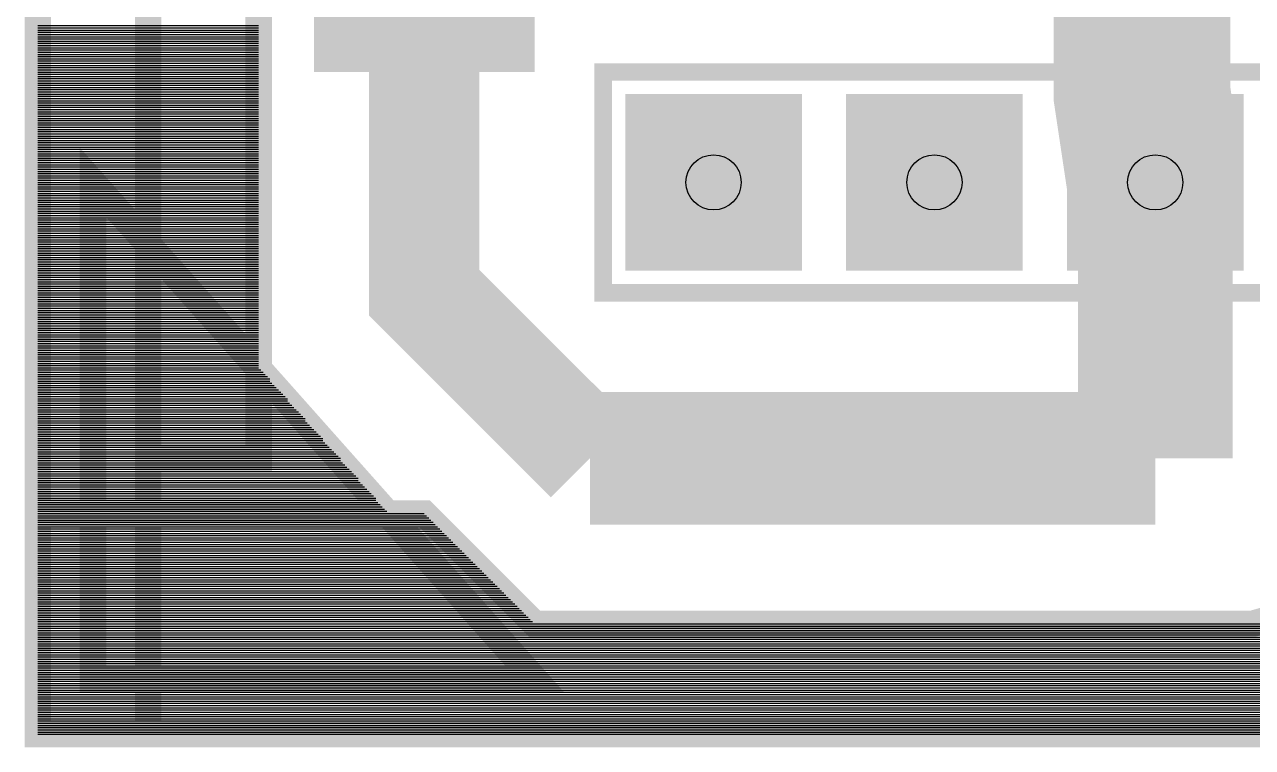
# Model space of a CAD drawing. Extents: x -1.19 to 1.19, y -1.21 to 1.21.
# Drawn here: x -1.171 to -0.615, y -1.21 to -0.883 of the extents above; entities that cross this region are included whole.
import ezdxf

# ---------------------------------------------------------------- set-up
doc = ezdxf.new("R2010")
doc.units = 0
doc.layers.get('0').update_dxf_attribs({"linetype": 'CONTINUOUS'})

# ---------------------------------------------------------------- blocks, each defined once
blk = doc.blocks.new('RPAD')
blk.add_trace([(-0.5, -0.5), (-0.5, 0.5), (0.5, -0.5), (0.5, 0.5)])

msp = doc.modelspace()

# ---------------------------------------------------------------- linework, layer by layer
for points, const_width in [([(-1.165, -1.204), (-1.165, -0.104), (-1.115, -0.104), (-1.115, -1.204), (-1.165, -1.204)], 0.012), ([(-0.665, -0.754), (-0.665, -0.914), (-0.659, -0.954)], 0.08), ([(-1.115, -1.079), (-1.115, -0.729), (-1.065, -0.729), (-1.065, -1.079), (-1.115, -1.079)], 0.012), ([(-0.99, -0.854), (-0.99, -0.979)], 0.05), ([(-0.659, -1.079), (-0.659, -0.954)], 0.07), ([(-1.14, -0.954), (-0.94, -1.179), (-1.14, -1.179), (-1.14, -0.954)], 0.012), ([(-0.99, -0.979), (-0.99, -1.004), (-0.915, -1.079)], 0.05), ([(-0.915, -1.079), (-0.659, -1.079)], 0.06), ([(-0.99, -1.104), (-0.94, -1.154), (-0.615, -1.154), (-0.44, -1.104), (1.184, -1.104), (1.184, -1.204), (-1.165, -1.204), (-1.165, -1.104), (-0.99, -1.104)], 0.012)]:
    msp.add_lwpolyline(points, dxfattribs=dict(const_width=const_width))
for points in [[(-1.165, -0.883), (-1.115, -0.883)], [(-1.165, -0.884), (-1.115, -0.884)], [(-1.115, -0.883), (-1.065, -0.883)], [(-1.115, -0.884), (-1.065, -0.884)], [(-1.165, -0.885), (-1.115, -0.885)], [(-1.165, -0.886), (-1.115, -0.886)], [(-1.165, -0.887), (-1.115, -0.887)], [(-1.165, -0.888), (-1.115, -0.888)], [(-1.165, -0.889), (-1.115, -0.889)], [(-1.115, -0.885), (-1.065, -0.885)], [(-1.115, -0.886), (-1.065, -0.886)], [(-1.115, -0.887), (-1.065, -0.887)], [(-1.115, -0.888), (-1.065, -0.888)], [(-1.115, -0.889), (-1.065, -0.889)], [(-1.165, -0.89), (-1.115, -0.89)], [(-1.165, -0.891), (-1.115, -0.891)], [(-1.165, -0.892), (-1.115, -0.892)], [(-1.165, -0.893), (-1.115, -0.893)], [(-1.165, -0.894), (-1.115, -0.894)], [(-1.165, -0.895), (-1.115, -0.895)], [(-1.115, -0.89), (-1.065, -0.89)], [(-1.115, -0.891), (-1.065, -0.891)], [(-1.115, -0.892), (-1.065, -0.892)], [(-1.115, -0.893), (-1.065, -0.893)], [(-1.115, -0.894), (-1.065, -0.894)], [(-1.115, -0.895), (-1.065, -0.895)], [(-1.165, -0.896), (-1.115, -0.896)], [(-1.165, -0.897), (-1.115, -0.897)], [(-1.165, -0.898), (-1.115, -0.898)], [(-1.165, -0.899), (-1.115, -0.899)], [(-1.165, -0.9), (-1.115, -0.9)], [(-1.115, -0.896), (-1.065, -0.896)], [(-1.115, -0.897), (-1.065, -0.897)], [(-1.115, -0.898), (-1.065, -0.898)], [(-1.115, -0.899), (-1.065, -0.899)], [(-1.115, -0.9), (-1.065, -0.9)], [(-1.165, -0.901), (-1.115, -0.901)], [(-1.165, -0.902), (-1.115, -0.902)], [(-1.165, -0.903), (-1.115, -0.903)], [(-1.165, -0.904), (-1.115, -0.904)], [(-1.165, -0.905), (-1.115, -0.905)], [(-1.165, -0.906), (-1.115, -0.906)], [(-1.115, -0.901), (-1.065, -0.901)], [(-1.115, -0.902), (-1.065, -0.902)], [(-1.115, -0.903), (-1.065, -0.903)], [(-1.115, -0.904), (-1.065, -0.904)], [(-1.115, -0.905), (-1.065, -0.905)], [(-1.115, -0.906), (-1.065, -0.906)], [(-1.165, -0.907), (-1.115, -0.907)], [(-1.165, -0.908), (-1.115, -0.908)], [(-1.165, -0.909), (-1.115, -0.909)], [(-1.165, -0.91), (-1.115, -0.91)], [(-1.165, -0.911), (-1.115, -0.911)], [(-1.115, -0.907), (-1.065, -0.907)], [(-1.115, -0.908), (-1.065, -0.908)], [(-1.115, -0.909), (-1.065, -0.909)], [(-1.115, -0.91), (-1.065, -0.91)], [(-1.115, -0.911), (-1.065, -0.911)], [(-1.165, -0.912), (-1.115, -0.912)], [(-1.165, -0.913), (-1.115, -0.913)], [(-1.165, -0.914), (-1.115, -0.914)], [(-1.165, -0.915), (-1.115, -0.915)], [(-1.165, -0.916), (-1.115, -0.916)], [(-1.165, -0.917), (-1.115, -0.917)], [(-1.115, -0.912), (-1.065, -0.912)], [(-1.115, -0.913), (-1.065, -0.913)], [(-1.115, -0.914), (-1.065, -0.914)], [(-1.115, -0.915), (-1.065, -0.915)], [(-1.115, -0.916), (-1.065, -0.916)], [(-1.115, -0.917), (-1.065, -0.917)], [(-1.165, -0.918), (-1.115, -0.918)], [(-1.165, -0.919), (-1.115, -0.919)], [(-1.165, -0.92), (-1.115, -0.92)], [(-1.165, -0.921), (-1.115, -0.921)], [(-1.165, -0.922), (-1.115, -0.922)], [(-1.115, -0.918), (-1.065, -0.918)], [(-1.115, -0.919), (-1.065, -0.919)], [(-1.115, -0.92), (-1.065, -0.92)], [(-1.115, -0.921), (-1.065, -0.921)], [(-1.115, -0.922), (-1.065, -0.922)], [(-1.165, -0.923), (-1.115, -0.923)], [(-1.165, -0.924), (-1.115, -0.924)], [(-1.165, -0.925), (-1.115, -0.925)], [(-1.165, -0.926), (-1.115, -0.926)], [(-1.165, -0.927), (-1.115, -0.927)], [(-1.165, -0.928), (-1.115, -0.928)], [(-1.115, -0.923), (-1.065, -0.923)], [(-1.115, -0.924), (-1.065, -0.924)], [(-1.115, -0.925), (-1.065, -0.925)], [(-1.115, -0.926), (-1.065, -0.926)], [(-1.115, -0.927), (-1.065, -0.927)], [(-1.115, -0.928), (-1.065, -0.928)], [(-1.165, -0.929), (-1.115, -0.929)], [(-1.165, -0.93), (-1.115, -0.93)], [(-1.165, -0.931), (-1.115, -0.931)], [(-1.165, -0.932), (-1.115, -0.932)], [(-1.165, -0.933), (-1.115, -0.933)], [(-1.165, -0.934), (-1.115, -0.934)], [(-1.115, -0.929), (-1.065, -0.929)], [(-1.115, -0.93), (-1.065, -0.93)], [(-1.115, -0.931), (-1.065, -0.931)], [(-1.115, -0.932), (-1.065, -0.932)], [(-1.115, -0.933), (-1.065, -0.933)], [(-1.115, -0.934), (-1.065, -0.934)], [(-1.165, -0.935), (-1.115, -0.935)], [(-1.165, -0.936), (-1.115, -0.936)], [(-1.165, -0.937), (-1.115, -0.937)], [(-1.165, -0.938), (-1.115, -0.938)], [(-1.165, -0.939), (-1.115, -0.939)], [(-1.115, -0.935), (-1.065, -0.935)], [(-1.115, -0.936), (-1.065, -0.936)], [(-1.115, -0.937), (-1.065, -0.937)], [(-1.115, -0.938), (-1.065, -0.938)], [(-1.115, -0.939), (-1.065, -0.939)], [(-1.165, -0.94), (-1.115, -0.94)], [(-1.165, -0.941), (-1.115, -0.941)], [(-1.165, -0.942), (-1.115, -0.942)], [(-1.165, -0.943), (-1.115, -0.943)], [(-1.165, -0.944), (-1.115, -0.944)], [(-1.165, -0.945), (-1.115, -0.945)], [(-1.115, -0.94), (-1.065, -0.94)], [(-1.115, -0.941), (-1.065, -0.941)], [(-1.115, -0.942), (-1.065, -0.942)], [(-1.115, -0.943), (-1.065, -0.943)], [(-1.115, -0.944), (-1.065, -0.944)], [(-1.115, -0.945), (-1.065, -0.945)], [(-1.165, -0.946), (-1.115, -0.946)], [(-1.165, -0.947), (-1.115, -0.947)], [(-1.165, -0.948), (-1.115, -0.948)], [(-1.165, -0.949), (-1.115, -0.949)], [(-1.165, -0.95), (-1.115, -0.95)], [(-1.115, -0.946), (-1.065, -0.946)], [(-1.115, -0.947), (-1.065, -0.947)], [(-1.115, -0.948), (-1.065, -0.948)], [(-1.115, -0.949), (-1.065, -0.949)], [(-1.115, -0.95), (-1.065, -0.95)], [(-1.165, -0.951), (-1.115, -0.951)], [(-1.165, -0.952), (-1.115, -0.952)], [(-1.165, -0.953), (-1.115, -0.953)], [(-1.165, -0.954), (-1.115, -0.954)], [(-1.165, -0.955), (-1.115, -0.955)], [(-1.165, -0.956), (-1.115, -0.956)], [(-1.14, -0.954), (-1.14, -0.954)], [(-1.14, -0.955), (-1.139, -0.955)], [(-1.14, -0.956), (-1.138, -0.956)], [(-1.115, -0.951), (-1.065, -0.951)], [(-1.115, -0.952), (-1.065, -0.952)], [(-1.115, -0.953), (-1.065, -0.953)], [(-1.115, -0.954), (-1.065, -0.954)], [(-1.115, -0.955), (-1.065, -0.955)], [(-1.115, -0.956), (-1.065, -0.956)], [(-1.165, -0.957), (-1.115, -0.957)], [(-1.165, -0.958), (-1.115, -0.958)], [(-1.165, -0.959), (-1.115, -0.959)], [(-1.165, -0.96), (-1.115, -0.96)], [(-1.165, -0.961), (-1.115, -0.961)], [(-1.14, -0.957), (-1.137, -0.957)], [(-1.14, -0.958), (-1.136, -0.958)], [(-1.14, -0.959), (-1.135, -0.959)], [(-1.14, -0.96), (-1.134, -0.96)], [(-1.14, -0.961), (-1.133, -0.961)], [(-1.115, -0.957), (-1.065, -0.957)], [(-1.115, -0.958), (-1.065, -0.958)], [(-1.115, -0.959), (-1.065, -0.959)], [(-1.115, -0.96), (-1.065, -0.96)], [(-1.115, -0.961), (-1.065, -0.961)], [(-1.165, -0.962), (-1.115, -0.962)], [(-1.165, -0.963), (-1.115, -0.963)], [(-1.165, -0.964), (-1.115, -0.964)], [(-1.165, -0.965), (-1.115, -0.965)], [(-1.165, -0.966), (-1.115, -0.966)], [(-1.165, -0.967), (-1.115, -0.967)], [(-1.14, -0.962), (-1.132, -0.962)], [(-1.14, -0.963), (-1.132, -0.963)], [(-1.14, -0.964), (-1.131, -0.964)], [(-1.14, -0.965), (-1.13, -0.965)], [(-1.14, -0.966), (-1.129, -0.966)], [(-1.14, -0.967), (-1.128, -0.967)], [(-1.115, -0.962), (-1.065, -0.962)], [(-1.115, -0.963), (-1.065, -0.963)], [(-1.115, -0.964), (-1.065, -0.964)], [(-1.115, -0.965), (-1.065, -0.965)], [(-1.115, -0.966), (-1.065, -0.966)], [(-1.115, -0.967), (-1.065, -0.967)], [(-1.165, -0.968), (-1.115, -0.968)], [(-1.165, -0.969), (-1.115, -0.969)], [(-1.165, -0.97), (-1.115, -0.97)], [(-1.165, -0.971), (-1.115, -0.971)], [(-1.165, -0.972), (-1.115, -0.972)], [(-1.165, -0.973), (-1.115, -0.973)], [(-1.14, -0.968), (-1.127, -0.968)], [(-1.14, -0.969), (-1.126, -0.969)], [(-1.14, -0.97), (-1.125, -0.97)], [(-1.14, -0.971), (-1.124, -0.971)], [(-1.14, -0.972), (-1.124, -0.972)], [(-1.14, -0.973), (-1.123, -0.973)], [(-1.115, -0.968), (-1.065, -0.968)], [(-1.115, -0.969), (-1.065, -0.969)], [(-1.115, -0.97), (-1.065, -0.97)], [(-1.115, -0.971), (-1.065, -0.971)], [(-1.115, -0.972), (-1.065, -0.972)], [(-1.115, -0.973), (-1.065, -0.973)], [(-1.165, -0.974), (-1.115, -0.974)], [(-1.165, -0.975), (-1.115, -0.975)], [(-1.165, -0.976), (-1.115, -0.976)], [(-1.165, -0.977), (-1.115, -0.977)], [(-1.165, -0.978), (-1.115, -0.978)], [(-1.14, -0.974), (-1.122, -0.974)], [(-1.14, -0.975), (-1.121, -0.975)], [(-1.14, -0.976), (-1.12, -0.976)], [(-1.14, -0.977), (-1.119, -0.977)], [(-1.14, -0.978), (-1.118, -0.978)], [(-1.115, -0.974), (-1.065, -0.974)], [(-1.115, -0.975), (-1.065, -0.975)], [(-1.115, -0.976), (-1.065, -0.976)], [(-1.115, -0.977), (-1.065, -0.977)], [(-1.115, -0.978), (-1.065, -0.978)], [(-1.165, -0.979), (-1.115, -0.979)], [(-1.165, -0.98), (-1.115, -0.98)], [(-1.165, -0.981), (-1.115, -0.981)], [(-1.165, -0.982), (-1.115, -0.982)], [(-1.165, -0.983), (-1.115, -0.983)], [(-1.165, -0.984), (-1.115, -0.984)], [(-1.14, -0.979), (-1.117, -0.979)], [(-1.14, -0.98), (-1.116, -0.98)], [(-1.14, -0.981), (-1.116, -0.981)], [(-1.14, -0.982), (-1.115, -0.982)], [(-1.14, -0.983), (-1.114, -0.983)], [(-1.14, -0.984), (-1.113, -0.984)], [(-1.115, -0.979), (-1.065, -0.979)], [(-1.115, -0.98), (-1.065, -0.98)], [(-1.115, -0.981), (-1.065, -0.981)], [(-1.115, -0.982), (-1.065, -0.982)], [(-1.115, -0.983), (-1.065, -0.983)], [(-1.115, -0.984), (-1.065, -0.984)], [(-1.165, -0.985), (-1.115, -0.985)], [(-1.165, -0.986), (-1.115, -0.986)], [(-1.165, -0.987), (-1.115, -0.987)], [(-1.165, -0.988), (-1.115, -0.988)], [(-1.165, -0.989), (-1.115, -0.989)], [(-1.14, -0.985), (-1.112, -0.985)], [(-1.14, -0.986), (-1.111, -0.986)], [(-1.14, -0.987), (-1.11, -0.987)], [(-1.14, -0.988), (-1.109, -0.988)], [(-1.14, -0.989), (-1.108, -0.989)], [(-1.115, -0.985), (-1.065, -0.985)], [(-1.115, -0.986), (-1.065, -0.986)], [(-1.115, -0.987), (-1.065, -0.987)], [(-1.115, -0.988), (-1.065, -0.988)], [(-1.115, -0.989), (-1.065, -0.989)], [(-1.165, -0.99), (-1.115, -0.99)], [(-1.165, -0.991), (-1.115, -0.991)], [(-1.165, -0.992), (-1.115, -0.992)], [(-1.165, -0.993), (-1.115, -0.993)], [(-1.165, -0.994), (-1.115, -0.994)], [(-1.165, -0.995), (-1.115, -0.995)], [(-1.14, -0.99), (-1.108, -0.99)], [(-1.14, -0.991), (-1.107, -0.991)], [(-1.14, -0.992), (-1.106, -0.992)], [(-1.14, -0.993), (-1.105, -0.993)], [(-1.14, -0.994), (-1.104, -0.994)], [(-1.14, -0.995), (-1.103, -0.995)], [(-1.115, -0.99), (-1.065, -0.99)], [(-1.115, -0.991), (-1.065, -0.991)], [(-1.115, -0.992), (-1.065, -0.992)], [(-1.115, -0.993), (-1.065, -0.993)], [(-1.115, -0.994), (-1.065, -0.994)], [(-1.115, -0.995), (-1.065, -0.995)], [(-1.165, -0.996), (-1.115, -0.996)], [(-1.165, -0.997), (-1.115, -0.997)], [(-1.165, -0.998), (-1.115, -0.998)], [(-1.165, -0.999), (-1.115, -0.999)], [(-1.165, -1), (-1.115, -1)], [(-1.14, -0.996), (-1.102, -0.996)], [(-1.14, -0.997), (-1.101, -0.997)], [(-1.14, -0.998), (-1.1, -0.998)], [(-1.14, -0.999), (-1.1, -0.999)], [(-1.14, -1), (-1.099, -1)], [(-1.115, -0.996), (-1.065, -0.996)], [(-1.115, -0.997), (-1.065, -0.997)], [(-1.115, -0.998), (-1.065, -0.998)], [(-1.115, -0.999), (-1.065, -0.999)], [(-1.115, -1), (-1.065, -1)], [(-1.165, -1.001), (-1.115, -1.001)], [(-1.165, -1.002), (-1.115, -1.002)], [(-1.165, -1.003), (-1.115, -1.003)], [(-1.165, -1.004), (-1.115, -1.004)], [(-1.165, -1.005), (-1.115, -1.005)], [(-1.165, -1.006), (-1.115, -1.006)], [(-1.14, -1.001), (-1.098, -1.001)], [(-1.14, -1.002), (-1.097, -1.002)], [(-1.14, -1.003), (-1.096, -1.003)], [(-1.14, -1.004), (-1.095, -1.004)], [(-1.14, -1.005), (-1.094, -1.005)], [(-1.14, -1.006), (-1.093, -1.006)], [(-1.115, -1.001), (-1.065, -1.001)], [(-1.115, -1.002), (-1.065, -1.002)], [(-1.115, -1.003), (-1.065, -1.003)], [(-1.115, -1.004), (-1.065, -1.004)], [(-1.115, -1.005), (-1.065, -1.005)], [(-1.115, -1.006), (-1.065, -1.006)], [(-1.165, -1.007), (-1.115, -1.007)], [(-1.165, -1.008), (-1.115, -1.008)], [(-1.165, -1.009), (-1.115, -1.009)], [(-1.165, -1.01), (-1.115, -1.01)], [(-1.165, -1.011), (-1.115, -1.011)], [(-1.14, -1.007), (-1.092, -1.007)], [(-1.14, -1.008), (-1.092, -1.008)], [(-1.14, -1.009), (-1.091, -1.009)], [(-1.14, -1.01), (-1.09, -1.01)], [(-1.14, -1.011), (-1.089, -1.011)], [(-1.115, -1.007), (-1.065, -1.007)], [(-1.115, -1.008), (-1.065, -1.008)], [(-1.115, -1.009), (-1.065, -1.009)], [(-1.115, -1.01), (-1.065, -1.01)], [(-1.115, -1.011), (-1.065, -1.011)], [(-1.165, -1.012), (-1.115, -1.012)], [(-1.165, -1.013), (-1.115, -1.013)], [(-1.165, -1.014), (-1.115, -1.014)], [(-1.165, -1.015), (-1.115, -1.015)], [(-1.165, -1.016), (-1.115, -1.016)], [(-1.165, -1.017), (-1.115, -1.017)], [(-1.14, -1.012), (-1.088, -1.012)], [(-1.14, -1.013), (-1.087, -1.013)], [(-1.14, -1.014), (-1.086, -1.014)], [(-1.14, -1.015), (-1.085, -1.015)], [(-1.14, -1.016), (-1.084, -1.016)], [(-1.14, -1.017), (-1.084, -1.017)], [(-1.115, -1.012), (-1.065, -1.012)], [(-1.115, -1.013), (-1.065, -1.013)], [(-1.115, -1.014), (-1.065, -1.014)], [(-1.115, -1.015), (-1.065, -1.015)], [(-1.115, -1.016), (-1.065, -1.016)], [(-1.115, -1.017), (-1.065, -1.017)], [(-1.165, -1.018), (-1.115, -1.018)], [(-1.165, -1.019), (-1.115, -1.019)], [(-1.165, -1.02), (-1.115, -1.02)], [(-1.165, -1.021), (-1.115, -1.021)], [(-1.165, -1.022), (-1.115, -1.022)], [(-1.165, -1.023), (-1.115, -1.023)], [(-1.14, -1.018), (-1.083, -1.018)], [(-1.14, -1.019), (-1.082, -1.019)], [(-1.14, -1.02), (-1.081, -1.02)], [(-1.14, -1.021), (-1.08, -1.021)], [(-1.14, -1.022), (-1.079, -1.022)], [(-1.14, -1.023), (-1.078, -1.023)], [(-1.115, -1.018), (-1.065, -1.018)], [(-1.115, -1.019), (-1.065, -1.019)], [(-1.115, -1.02), (-1.065, -1.02)], [(-1.115, -1.021), (-1.065, -1.021)], [(-1.115, -1.022), (-1.065, -1.022)], [(-1.115, -1.023), (-1.065, -1.023)], [(-1.165, -1.024), (-1.115, -1.024)], [(-1.165, -1.025), (-1.115, -1.025)], [(-1.165, -1.026), (-1.115, -1.026)], [(-1.165, -1.027), (-1.115, -1.027)], [(-1.165, -1.028), (-1.115, -1.028)], [(-1.14, -1.024), (-1.077, -1.024)], [(-1.14, -1.025), (-1.076, -1.025)], [(-1.14, -1.026), (-1.076, -1.026)], [(-1.14, -1.027), (-1.075, -1.027)], [(-1.14, -1.028), (-1.074, -1.028)], [(-1.115, -1.024), (-1.065, -1.024)], [(-1.115, -1.025), (-1.065, -1.025)], [(-1.115, -1.026), (-1.065, -1.026)], [(-1.115, -1.027), (-1.065, -1.027)], [(-1.115, -1.028), (-1.065, -1.028)], [(-1.165, -1.029), (-1.115, -1.029)], [(-1.165, -1.03), (-1.115, -1.03)], [(-1.165, -1.031), (-1.115, -1.031)], [(-1.165, -1.032), (-1.115, -1.032)], [(-1.165, -1.033), (-1.115, -1.033)], [(-1.165, -1.034), (-1.115, -1.034)], [(-1.14, -1.029), (-1.073, -1.029)], [(-1.14, -1.03), (-1.072, -1.03)], [(-1.14, -1.031), (-1.071, -1.031)], [(-1.14, -1.032), (-1.07, -1.032)], [(-1.14, -1.033), (-1.069, -1.033)], [(-1.14, -1.034), (-1.068, -1.034)], [(-1.115, -1.029), (-1.065, -1.029)], [(-1.115, -1.03), (-1.065, -1.03)], [(-1.115, -1.031), (-1.065, -1.031)], [(-1.115, -1.032), (-1.065, -1.032)], [(-1.115, -1.033), (-1.065, -1.033)], [(-1.115, -1.034), (-1.065, -1.034)], [(-1.165, -1.035), (-1.115, -1.035)], [(-1.165, -1.036), (-1.115, -1.036)], [(-1.165, -1.037), (-1.115, -1.037)], [(-1.165, -1.038), (-1.115, -1.038)], [(-1.165, -1.039), (-1.115, -1.039)], [(-1.14, -1.035), (-1.068, -1.035)], [(-1.14, -1.036), (-1.067, -1.036)], [(-1.14, -1.037), (-1.066, -1.037)], [(-1.14, -1.038), (-1.065, -1.038)], [(-1.14, -1.039), (-1.064, -1.039)], [(-1.115, -1.035), (-1.065, -1.035)], [(-1.115, -1.036), (-1.065, -1.036)], [(-1.115, -1.037), (-1.065, -1.037)], [(-1.115, -1.038), (-1.065, -1.038)], [(-1.115, -1.039), (-1.065, -1.039)], [(-1.165, -1.04), (-1.115, -1.04)], [(-1.165, -1.041), (-1.115, -1.041)], [(-1.165, -1.042), (-1.115, -1.042)], [(-1.165, -1.043), (-1.115, -1.043)], [(-1.165, -1.044), (-1.115, -1.044)], [(-1.165, -1.045), (-1.115, -1.045)], [(-1.14, -1.04), (-1.063, -1.04)], [(-1.14, -1.041), (-1.062, -1.041)], [(-1.14, -1.042), (-1.061, -1.042)], [(-1.14, -1.043), (-1.06, -1.043)], [(-1.14, -1.044), (-1.06, -1.044)], [(-1.14, -1.045), (-1.059, -1.045)], [(-1.115, -1.04), (-1.065, -1.04)], [(-1.115, -1.041), (-1.065, -1.041)], [(-1.115, -1.042), (-1.065, -1.042)], [(-1.115, -1.043), (-1.065, -1.043)], [(-1.115, -1.044), (-1.065, -1.044)], [(-1.115, -1.045), (-1.065, -1.045)], [(-1.165, -1.046), (-1.115, -1.046)], [(-1.165, -1.047), (-1.115, -1.047)], [(-1.165, -1.048), (-1.115, -1.048)], [(-1.165, -1.049), (-1.115, -1.049)], [(-1.165, -1.05), (-1.115, -1.05)], [(-1.14, -1.046), (-1.058, -1.046)], [(-1.14, -1.047), (-1.057, -1.047)], [(-1.14, -1.048), (-1.056, -1.048)], [(-1.14, -1.049), (-1.055, -1.049)], [(-1.14, -1.05), (-1.054, -1.05)], [(-1.115, -1.046), (-1.065, -1.046)], [(-1.115, -1.047), (-1.065, -1.047)], [(-1.115, -1.048), (-1.065, -1.048)], [(-1.115, -1.049), (-1.065, -1.049)], [(-1.115, -1.05), (-1.065, -1.05)], [(-1.165, -1.051), (-1.115, -1.051)], [(-1.165, -1.052), (-1.115, -1.052)], [(-1.165, -1.053), (-1.115, -1.053)], [(-1.165, -1.054), (-1.115, -1.054)], [(-1.165, -1.055), (-1.115, -1.055)], [(-1.165, -1.056), (-1.115, -1.056)], [(-1.14, -1.051), (-1.053, -1.051)], [(-1.14, -1.052), (-1.052, -1.052)], [(-1.14, -1.053), (-1.052, -1.053)], [(-1.14, -1.054), (-1.051, -1.054)], [(-1.14, -1.055), (-1.05, -1.055)], [(-1.14, -1.056), (-1.049, -1.056)], [(-1.115, -1.051), (-1.065, -1.051)], [(-1.115, -1.052), (-1.065, -1.052)], [(-1.115, -1.053), (-1.065, -1.053)], [(-1.115, -1.054), (-1.065, -1.054)], [(-1.115, -1.055), (-1.065, -1.055)], [(-1.115, -1.056), (-1.065, -1.056)], [(-1.165, -1.057), (-1.115, -1.057)], [(-1.165, -1.058), (-1.115, -1.058)], [(-1.165, -1.059), (-1.115, -1.059)], [(-1.165, -1.06), (-1.115, -1.06)], [(-1.165, -1.061), (-1.115, -1.061)], [(-1.14, -1.057), (-1.048, -1.057)], [(-1.14, -1.058), (-1.047, -1.058)], [(-1.14, -1.059), (-1.046, -1.059)], [(-1.14, -1.06), (-1.045, -1.06)], [(-1.14, -1.061), (-1.044, -1.061)], [(-1.115, -1.057), (-1.065, -1.057)], [(-1.115, -1.058), (-1.065, -1.058)], [(-1.115, -1.059), (-1.065, -1.059)], [(-1.115, -1.06), (-1.065, -1.06)], [(-1.115, -1.061), (-1.065, -1.061)], [(-1.165, -1.062), (-1.115, -1.062)], [(-1.165, -1.063), (-1.115, -1.063)], [(-1.165, -1.064), (-1.115, -1.064)], [(-1.165, -1.065), (-1.115, -1.065)], [(-1.165, -1.066), (-1.115, -1.066)], [(-1.165, -1.067), (-1.115, -1.067)], [(-1.14, -1.062), (-1.044, -1.062)], [(-1.14, -1.063), (-1.043, -1.063)], [(-1.14, -1.064), (-1.042, -1.064)], [(-1.14, -1.065), (-1.041, -1.065)], [(-1.14, -1.066), (-1.04, -1.066)], [(-1.14, -1.067), (-1.039, -1.067)], [(-1.115, -1.062), (-1.065, -1.062)], [(-1.115, -1.063), (-1.065, -1.063)], [(-1.115, -1.064), (-1.065, -1.064)], [(-1.115, -1.065), (-1.065, -1.065)], [(-1.115, -1.066), (-1.065, -1.066)], [(-1.115, -1.067), (-1.065, -1.067)], [(-1.165, -1.068), (-1.115, -1.068)], [(-1.165, -1.069), (-1.115, -1.069)], [(-1.165, -1.07), (-1.115, -1.07)], [(-1.165, -1.071), (-1.115, -1.071)], [(-1.165, -1.072), (-1.115, -1.072)], [(-1.165, -1.073), (-1.115, -1.073)], [(-1.14, -1.068), (-1.038, -1.068)], [(-1.14, -1.069), (-1.037, -1.069)], [(-1.14, -1.07), (-1.036, -1.07)], [(-1.14, -1.071), (-1.036, -1.071)], [(-1.14, -1.072), (-1.035, -1.072)], [(-1.14, -1.073), (-1.034, -1.073)], [(-1.115, -1.068), (-1.065, -1.068)], [(-1.115, -1.069), (-1.065, -1.069)], [(-1.115, -1.07), (-1.065, -1.07)], [(-1.115, -1.071), (-1.065, -1.071)], [(-1.115, -1.072), (-1.065, -1.072)], [(-1.115, -1.073), (-1.065, -1.073)], [(-1.165, -1.074), (-1.115, -1.074)], [(-1.165, -1.075), (-1.115, -1.075)], [(-1.165, -1.076), (-1.115, -1.076)], [(-1.165, -1.077), (-1.115, -1.077)], [(-1.165, -1.078), (-1.115, -1.078)], [(-1.14, -1.074), (-1.033, -1.074)], [(-1.14, -1.075), (-1.032, -1.075)], [(-1.14, -1.076), (-1.031, -1.076)], [(-1.14, -1.077), (-1.03, -1.077)], [(-1.14, -1.078), (-1.029, -1.078)], [(-1.115, -1.074), (-1.065, -1.074)], [(-1.115, -1.075), (-1.065, -1.075)], [(-1.115, -1.076), (-1.065, -1.076)], [(-1.115, -1.077), (-1.065, -1.077)], [(-1.115, -1.078), (-1.065, -1.078)], [(-1.165, -1.079), (-1.115, -1.079)], [(-1.165, -1.08), (-1.115, -1.08)], [(-1.165, -1.081), (-1.115, -1.081)], [(-1.165, -1.082), (-1.115, -1.082)], [(-1.165, -1.083), (-1.115, -1.083)], [(-1.165, -1.084), (-1.115, -1.084)], [(-1.14, -1.079), (-1.028, -1.079)], [(-1.14, -1.08), (-1.028, -1.08)], [(-1.14, -1.081), (-1.027, -1.081)], [(-1.14, -1.082), (-1.026, -1.082)], [(-1.14, -1.083), (-1.025, -1.083)], [(-1.14, -1.084), (-1.024, -1.084)], [(-1.115, -1.079), (-1.065, -1.079)], [(-1.165, -1.085), (-1.115, -1.085)], [(-1.165, -1.086), (-1.115, -1.086)], [(-1.165, -1.087), (-1.115, -1.087)], [(-1.165, -1.088), (-1.115, -1.088)], [(-1.165, -1.089), (-1.115, -1.089)], [(-1.14, -1.085), (-1.023, -1.085)], [(-1.14, -1.086), (-1.022, -1.086)], [(-1.14, -1.087), (-1.021, -1.087)], [(-1.14, -1.088), (-1.02, -1.088)], [(-1.14, -1.089), (-1.02, -1.089)], [(-1.165, -1.09), (-1.115, -1.09)], [(-1.165, -1.091), (-1.115, -1.091)], [(-1.165, -1.092), (-1.115, -1.092)], [(-1.165, -1.093), (-1.115, -1.093)], [(-1.165, -1.094), (-1.115, -1.094)], [(-1.165, -1.095), (-1.115, -1.095)], [(-1.14, -1.09), (-1.019, -1.09)], [(-1.14, -1.091), (-1.018, -1.091)], [(-1.14, -1.092), (-1.017, -1.092)], [(-1.14, -1.093), (-1.016, -1.093)], [(-1.14, -1.094), (-1.015, -1.094)], [(-1.14, -1.095), (-1.014, -1.095)], [(-1.165, -1.096), (-1.115, -1.096)], [(-1.165, -1.097), (-1.115, -1.097)], [(-1.165, -1.098), (-1.115, -1.098)], [(-1.165, -1.099), (-1.115, -1.099)], [(-1.165, -1.1), (-1.115, -1.1)], [(-1.14, -1.096), (-1.013, -1.096)], [(-1.14, -1.097), (-1.012, -1.097)], [(-1.14, -1.098), (-1.012, -1.098)], [(-1.14, -1.099), (-1.011, -1.099)], [(-1.14, -1.1), (-1.01, -1.1)], [(-1.165, -1.101), (-1.115, -1.101)], [(-1.165, -1.102), (-1.115, -1.102)], [(-1.165, -1.103), (-1.115, -1.103)], [(-1.165, -1.104), (-1.115, -1.104)], [(-1.165, -1.104), (-0.99, -1.104)], [(-1.165, -1.105), (-1.115, -1.105)], [(-1.165, -1.105), (-0.989, -1.105)], [(-1.165, -1.106), (-1.115, -1.106)], [(-1.165, -1.106), (-0.988, -1.106)], [(-1.14, -1.101), (-1.009, -1.101)], [(-1.14, -1.102), (-1.008, -1.102)], [(-1.14, -1.103), (-1.007, -1.103)], [(-1.14, -1.104), (-1.006, -1.104)], [(-1.14, -1.105), (-1.005, -1.105)], [(-1.14, -1.106), (-1.004, -1.106)], [(-1.165, -1.107), (-1.115, -1.107)], [(-1.165, -1.107), (-0.987, -1.107)], [(-1.165, -1.108), (-1.115, -1.108)], [(-1.165, -1.108), (-0.986, -1.108)], [(-1.165, -1.109), (-1.115, -1.109)], [(-1.165, -1.109), (-0.985, -1.109)], [(-1.165, -1.11), (-1.115, -1.11)], [(-1.165, -1.11), (-0.984, -1.11)], [(-1.165, -1.111), (-1.115, -1.111)], [(-1.165, -1.111), (-0.983, -1.111)], [(-1.165, -1.112), (-1.115, -1.112)], [(-1.165, -1.112), (-0.982, -1.112)], [(-1.14, -1.107), (-1.004, -1.107)], [(-1.14, -1.108), (-1.003, -1.108)], [(-1.14, -1.109), (-1.002, -1.109)], [(-1.14, -1.11), (-1.001, -1.11)], [(-1.14, -1.111), (-1, -1.111)], [(-1.14, -1.112), (-0.999, -1.112)], [(-1.165, -1.113), (-1.115, -1.113)], [(-1.165, -1.113), (-0.981, -1.113)], [(-1.165, -1.114), (-1.115, -1.114)], [(-1.165, -1.114), (-0.98, -1.114)], [(-1.165, -1.115), (-1.115, -1.115)], [(-1.165, -1.115), (-0.979, -1.115)], [(-1.165, -1.116), (-1.115, -1.116)], [(-1.165, -1.116), (-0.978, -1.116)], [(-1.165, -1.117), (-1.115, -1.117)], [(-1.165, -1.117), (-0.977, -1.117)], [(-1.14, -1.113), (-0.998, -1.113)], [(-1.14, -1.114), (-0.997, -1.114)], [(-1.14, -1.115), (-0.996, -1.115)], [(-1.14, -1.116), (-0.996, -1.116)], [(-1.14, -1.117), (-0.995, -1.117)], [(-1.165, -1.118), (-1.115, -1.118)], [(-1.165, -1.118), (-0.976, -1.118)], [(-1.165, -1.119), (-1.115, -1.119)], [(-1.165, -1.119), (-0.975, -1.119)], [(-1.165, -1.12), (-1.115, -1.12)], [(-1.165, -1.12), (-0.974, -1.12)], [(-1.165, -1.121), (-1.115, -1.121)], [(-1.165, -1.121), (-0.973, -1.121)], [(-1.165, -1.122), (-1.115, -1.122)], [(-1.165, -1.122), (-0.972, -1.122)], [(-1.165, -1.123), (-1.115, -1.123)], [(-1.165, -1.123), (-0.971, -1.123)], [(-1.14, -1.118), (-0.994, -1.118)], [(-1.14, -1.119), (-0.993, -1.119)], [(-1.14, -1.12), (-0.992, -1.12)], [(-1.14, -1.121), (-0.991, -1.121)], [(-1.14, -1.122), (-0.99, -1.122)], [(-1.14, -1.123), (-0.989, -1.123)], [(-1.165, -1.124), (-1.115, -1.124)], [(-1.165, -1.124), (-0.97, -1.124)], [(-1.165, -1.125), (-1.115, -1.125)], [(-1.165, -1.125), (-0.969, -1.125)], [(-1.165, -1.126), (-1.115, -1.126)], [(-1.165, -1.126), (-0.968, -1.126)], [(-1.165, -1.127), (-1.115, -1.127)], [(-1.165, -1.127), (-0.967, -1.127)], [(-1.165, -1.128), (-1.115, -1.128)], [(-1.165, -1.128), (-0.966, -1.128)], [(-1.14, -1.124), (-0.988, -1.124)], [(-1.14, -1.125), (-0.988, -1.125)], [(-1.14, -1.126), (-0.987, -1.126)], [(-1.14, -1.127), (-0.986, -1.127)], [(-1.14, -1.128), (-0.985, -1.128)], [(-1.165, -1.129), (-1.115, -1.129)], [(-1.165, -1.129), (-0.965, -1.129)], [(-1.165, -1.13), (-1.115, -1.13)], [(-1.165, -1.13), (-0.964, -1.13)], [(-1.165, -1.131), (-1.115, -1.131)], [(-1.165, -1.131), (-0.963, -1.131)], [(-1.165, -1.132), (-1.115, -1.132)], [(-1.165, -1.132), (-0.962, -1.132)], [(-1.165, -1.133), (-1.115, -1.133)], [(-1.165, -1.133), (-0.961, -1.133)], [(-1.165, -1.134), (-1.115, -1.134)], [(-1.165, -1.134), (-0.96, -1.134)], [(-1.14, -1.129), (-0.984, -1.129)], [(-1.14, -1.13), (-0.983, -1.13)], [(-1.14, -1.131), (-0.982, -1.131)], [(-1.14, -1.132), (-0.981, -1.132)], [(-1.14, -1.133), (-0.98, -1.133)], [(-1.14, -1.134), (-0.98, -1.134)], [(-1.165, -1.135), (-1.115, -1.135)], [(-1.165, -1.135), (-0.959, -1.135)], [(-1.165, -1.136), (-1.115, -1.136)], [(-1.165, -1.136), (-0.958, -1.136)], [(-1.165, -1.137), (-1.115, -1.137)], [(-1.165, -1.137), (-0.957, -1.137)], [(-1.165, -1.138), (-1.115, -1.138)], [(-1.165, -1.138), (-0.956, -1.138)], [(-1.165, -1.139), (-1.115, -1.139)], [(-1.165, -1.139), (-0.955, -1.139)], [(-1.14, -1.135), (-0.979, -1.135)], [(-1.14, -1.136), (-0.978, -1.136)], [(-1.14, -1.137), (-0.977, -1.137)], [(-1.14, -1.138), (-0.976, -1.138)], [(-1.14, -1.139), (-0.975, -1.139)], [(-1.165, -1.14), (-1.115, -1.14)], [(-1.165, -1.14), (-0.954, -1.14)], [(-1.165, -1.141), (-1.115, -1.141)], [(-1.165, -1.141), (-0.953, -1.141)], [(-1.165, -1.142), (-1.115, -1.142)], [(-1.165, -1.142), (-0.952, -1.142)], [(-1.165, -1.143), (-1.115, -1.143)], [(-1.165, -1.143), (-0.951, -1.143)], [(-1.165, -1.144), (-1.115, -1.144)], [(-1.165, -1.144), (-0.95, -1.144)], [(-1.165, -1.145), (-1.115, -1.145)], [(-1.165, -1.145), (-0.949, -1.145)], [(-1.14, -1.14), (-0.974, -1.14)], [(-1.14, -1.141), (-0.973, -1.141)], [(-1.14, -1.142), (-0.972, -1.142)], [(-1.14, -1.143), (-0.972, -1.143)], [(-1.14, -1.144), (-0.971, -1.144)], [(-1.14, -1.145), (-0.97, -1.145)], [(-1.165, -1.146), (-1.115, -1.146)], [(-1.165, -1.146), (-0.948, -1.146)], [(-1.165, -1.147), (-1.115, -1.147)], [(-1.165, -1.147), (-0.947, -1.147)], [(-1.165, -1.148), (-1.115, -1.148)], [(-1.165, -1.148), (-0.946, -1.148)], [(-1.165, -1.149), (-1.115, -1.149)], [(-1.165, -1.149), (-0.945, -1.149)], [(-1.165, -1.15), (-1.115, -1.15)], [(-1.165, -1.15), (-0.944, -1.15)], [(-1.14, -1.146), (-0.969, -1.146)], [(-1.14, -1.147), (-0.968, -1.147)], [(-1.14, -1.148), (-0.967, -1.148)], [(-1.14, -1.149), (-0.966, -1.149)], [(-1.14, -1.15), (-0.965, -1.15)], [(-1.165, -1.151), (-1.115, -1.151)], [(-1.165, -1.151), (-0.943, -1.151)], [(-1.165, -1.152), (-1.115, -1.152)], [(-1.165, -1.152), (-0.942, -1.152)], [(-1.165, -1.153), (-1.115, -1.153)], [(-1.165, -1.153), (-0.941, -1.153)], [(-1.165, -1.154), (-1.115, -1.154)], [(-1.165, -1.154), (1.184, -1.154)], [(-1.165, -1.155), (-1.115, -1.155)], [(-1.165, -1.155), (1.184, -1.155)], [(-1.165, -1.156), (-1.115, -1.156)], [(-1.165, -1.156), (1.184, -1.156)], [(-1.14, -1.151), (-0.964, -1.151)], [(-1.14, -1.152), (-0.964, -1.152)], [(-1.14, -1.153), (-0.963, -1.153)], [(-1.14, -1.154), (-0.962, -1.154)], [(-1.14, -1.155), (-0.961, -1.155)], [(-1.14, -1.156), (-0.96, -1.156)], [(-1.165, -1.157), (-1.115, -1.157)], [(-1.165, -1.157), (1.184, -1.157)], [(-1.165, -1.158), (-1.115, -1.158)], [(-1.165, -1.158), (1.184, -1.158)], [(-1.165, -1.159), (-1.115, -1.159)], [(-1.165, -1.159), (1.184, -1.159)], [(-1.165, -1.16), (-1.115, -1.16)], [(-1.165, -1.16), (1.184, -1.16)], [(-1.165, -1.161), (-1.115, -1.161)], [(-1.165, -1.161), (1.184, -1.161)], [(-1.165, -1.162), (-1.115, -1.162)], [(-1.165, -1.162), (1.184, -1.162)], [(-1.14, -1.157), (-0.959, -1.157)], [(-1.14, -1.158), (-0.958, -1.158)], [(-1.14, -1.159), (-0.957, -1.159)], [(-1.14, -1.16), (-0.956, -1.16)], [(-1.14, -1.161), (-0.956, -1.161)], [(-1.14, -1.162), (-0.955, -1.162)], [(-1.165, -1.163), (-1.115, -1.163)], [(-1.165, -1.163), (1.184, -1.163)], [(-1.165, -1.164), (-1.115, -1.164)], [(-1.165, -1.164), (1.184, -1.164)], [(-1.165, -1.165), (-1.115, -1.165)], [(-1.165, -1.165), (1.184, -1.165)], [(-1.165, -1.166), (-1.115, -1.166)], [(-1.165, -1.166), (1.184, -1.166)], [(-1.165, -1.167), (-1.115, -1.167)], [(-1.165, -1.167), (1.184, -1.167)], [(-1.14, -1.163), (-0.954, -1.163)], [(-1.14, -1.164), (-0.953, -1.164)], [(-1.14, -1.165), (-0.952, -1.165)], [(-1.14, -1.166), (-0.951, -1.166)], [(-1.14, -1.167), (-0.95, -1.167)], [(-1.165, -1.168), (-1.115, -1.168)], [(-1.165, -1.168), (1.184, -1.168)], [(-1.165, -1.169), (-1.115, -1.169)], [(-1.165, -1.169), (1.184, -1.169)], [(-1.165, -1.17), (-1.115, -1.17)], [(-1.165, -1.17), (1.184, -1.17)], [(-1.165, -1.171), (-1.115, -1.171)], [(-1.165, -1.171), (1.184, -1.171)], [(-1.165, -1.172), (-1.115, -1.172)], [(-1.165, -1.172), (1.184, -1.172)], [(-1.165, -1.173), (-1.115, -1.173)], [(-1.165, -1.173), (1.184, -1.173)], [(-1.14, -1.168), (-0.949, -1.168)], [(-1.14, -1.169), (-0.948, -1.169)], [(-1.14, -1.17), (-0.948, -1.17)], [(-1.14, -1.171), (-0.947, -1.171)], [(-1.14, -1.172), (-0.946, -1.172)], [(-1.14, -1.173), (-0.945, -1.173)], [(-1.165, -1.174), (-1.115, -1.174)], [(-1.165, -1.174), (1.184, -1.174)], [(-1.165, -1.175), (-1.115, -1.175)], [(-1.165, -1.175), (1.184, -1.175)], [(-1.165, -1.176), (-1.115, -1.176)], [(-1.165, -1.176), (1.184, -1.176)], [(-1.165, -1.177), (-1.115, -1.177)], [(-1.165, -1.177), (1.184, -1.177)], [(-1.165, -1.178), (-1.115, -1.178)], [(-1.165, -1.178), (1.184, -1.178)], [(-1.14, -1.174), (-0.944, -1.174)], [(-1.14, -1.175), (-0.943, -1.175)], [(-1.14, -1.176), (-0.942, -1.176)], [(-1.14, -1.177), (-0.941, -1.177)], [(-1.14, -1.178), (-0.94, -1.178)], [(-1.165, -1.179), (-1.115, -1.179)], [(-1.165, -1.179), (1.184, -1.179)], [(-1.165, -1.18), (-1.115, -1.18)], [(-1.165, -1.18), (1.184, -1.18)], [(-1.165, -1.181), (-1.115, -1.181)], [(-1.165, -1.181), (1.184, -1.181)], [(-1.165, -1.182), (-1.115, -1.182)], [(-1.165, -1.182), (1.184, -1.182)], [(-1.165, -1.183), (-1.115, -1.183)], [(-1.165, -1.183), (1.184, -1.183)], [(-1.165, -1.184), (-1.115, -1.184)], [(-1.165, -1.184), (1.184, -1.184)], [(-1.14, -1.179), (-0.94, -1.179)], [(-1.165, -1.185), (-1.115, -1.185)], [(-1.165, -1.185), (1.184, -1.185)], [(-1.165, -1.186), (-1.115, -1.186)], [(-1.165, -1.186), (1.184, -1.186)], [(-1.165, -1.187), (-1.115, -1.187)], [(-1.165, -1.187), (1.184, -1.187)], [(-1.165, -1.188), (-1.115, -1.188)], [(-1.165, -1.188), (1.184, -1.188)], [(-1.165, -1.189), (-1.115, -1.189)], [(-1.165, -1.189), (1.184, -1.189)], [(-1.165, -1.19), (-1.115, -1.19)], [(-1.165, -1.19), (1.184, -1.19)], [(-1.165, -1.191), (-1.115, -1.191)], [(-1.165, -1.191), (1.184, -1.191)], [(-1.165, -1.192), (-1.115, -1.192)], [(-1.165, -1.192), (1.184, -1.192)], [(-1.165, -1.193), (-1.115, -1.193)], [(-1.165, -1.193), (1.184, -1.193)], [(-1.165, -1.194), (-1.115, -1.194)], [(-1.165, -1.194), (1.184, -1.194)], [(-1.165, -1.195), (-1.115, -1.195)], [(-1.165, -1.195), (1.184, -1.195)], [(-1.165, -1.196), (-1.115, -1.196)], [(-1.165, -1.196), (1.184, -1.196)], [(-1.165, -1.197), (-1.115, -1.197)], [(-1.165, -1.197), (1.184, -1.197)], [(-1.165, -1.198), (-1.115, -1.198)], [(-1.165, -1.198), (1.184, -1.198)], [(-1.165, -1.199), (-1.115, -1.199)], [(-1.165, -1.199), (1.184, -1.199)], [(-1.165, -1.2), (-1.115, -1.2)], [(-1.165, -1.2), (1.184, -1.2)], [(-1.165, -1.201), (-1.115, -1.201)], [(-1.165, -1.201), (1.184, -1.201)], [(-1.165, -1.202), (-1.115, -1.202)], [(-1.165, -1.202), (1.184, -1.202)], [(-1.165, -1.203), (-1.115, -1.203)], [(-1.165, -1.203), (1.184, -1.203)], [(-1.165, -1.204), (-1.115, -1.204)], [(-1.165, -1.204), (1.184, -1.204)]]:
    msp.add_lwpolyline(points)
for centre in [(-0.859, -0.954), (-0.759, -0.954), (-0.659, -0.954)]:
    msp.add_circle(centre, 0.0125)
at = {"layer": '12632256', "const_width": 0.008}
msp.add_lwpolyline([(-0.909, -1.004), (-0.109, -1.004), (-0.109, -0.904), (-0.909, -0.904), (-0.909, -1.004)], dxfattribs=at)

# ---------------------------------------------------------------- block references
for p, xscale, yscale in [((-0.99, -0.854), 0.1, 0.1), ((-0.859, -0.954), 0.08, 0.08), ((-0.759, -0.954), 0.08, 0.08), ((-0.659, -0.954), 0.08, 0.08)]:
    msp.add_blockref('RPAD', p, dxfattribs=dict(xscale=xscale, yscale=yscale))

doc.saveas('drawing.dxf')
